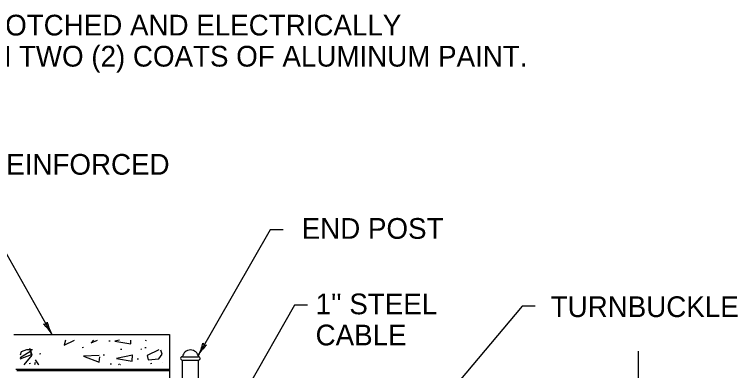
# Model space of a CAD drawing. Extents: x 1007 to 1035.5, y 1000.5 to 1021.5.
# Drawn here: x 1022.24 to 1029.21, y 1007.48 to 1010.92 of the extents above; entities that cross this region are included whole.
import ezdxf

# ---------------------------------------------------------------- set-up
doc = ezdxf.new("R2010")
doc.units = 0
doc.layers.add('Level 1', color=7, linetype='Continuous')

msp = doc.modelspace()

# ---------------------------------------------------------------- linework, layer by layer
at = {"layer": 'Level 1'}
for p, q in [((1021.8767, 1009.1045), (1022.5988, 1007.834)), ((1024.7021, 1008.8423), (1024.0098, 1007.6315)), ((1024.8271, 1008.8423), (1024.7021, 1008.8423)), ((1024.9392, 1008.1149), (1024.2774, 1006.9576)), ((1025.0642, 1008.1149), (1024.9392, 1008.1149)), ((1027.1343, 1008.1046), (1025.3701, 1006.0195)), ((1027.2593, 1008.1046), (1027.1343, 1008.1046)), ((1022.2319, 1007.834), (1023.7319, 1007.834)), ((1023.7319, 1007.834), (1023.7319, 1001.834)), ((1028.2528, 1007.6734), (1028.2528, 1006.6693)), ((1023.8569, 1007.6181), (1024.0133, 1007.6181)), ((1023.8569, 1007.5852), (1024.0133, 1007.5852)), ((1023.8569, 1007.3782), (1023.8569, 1007.5852)), ((1024.013, 1007.2221), (1024.013, 1007.5852)), ((1022.2503, 1007.4979), (1023.7319, 1007.4979)), ((1022.2623, 1007.4852), (1023.7319, 1007.4852))]:
    msp.add_line(p, q, dxfattribs=at)
for points in [[(1022.7311, 1007.7781), (1022.7168, 1007.73)], [(1022.7168, 1007.73), (1022.8163, 1007.7781)], [(1022.9991, 1007.7781), (1022.9761, 1007.7524)], [(1022.9761, 1007.7524), (1023.0403, 1007.7781)], [(1023.1618, 1007.7694), (1023.1489, 1007.7678)], [(1023.2518, 1007.7781), (1023.2049, 1007.7684)], [(1023.2049, 1007.7684), (1023.3586, 1007.7412)], [(1023.3586, 1007.7412), (1023.3595, 1007.7781)], [(1023.4993, 1007.7781), (1023.509, 1007.7733)], [(1023.509, 1007.7733), (1023.5088, 1007.7781)], [(1022.4036, 1007.6763), (1022.2928, 1007.6079)], [(1022.354, 1007.6843), (1022.3044, 1007.6651)], [(1022.4133, 1007.6858), (1022.354, 1007.6843)], [(1022.4036, 1007.6394), (1022.386, 1007.6987)], [(1022.4084, 1007.6331), (1022.3892, 1007.6874)], [(1022.9026, 1007.7066), (1022.8898, 1007.705)], [(1023.2718, 1007.6893), (1023.2589, 1007.6878)], [(1023.4626, 1007.6938), (1023.4562, 1007.6891)], [(1023.5073, 1007.705), (1023.4945, 1007.7034)], [(1023.6306, 1007.6833), (1023.517, 1007.6306), (1023.5282, 1007.5889), (1023.629, 1007.5969), (1023.6626, 1007.6433), (1023.6482, 1007.6802)], [(1022.3044, 1007.6651), (1022.2928, 1007.6327)], [(1022.2928, 1007.5982), (1022.4036, 1007.6394)], [(1022.3323, 1007.539), (1022.4084, 1007.6331)], [(1022.4913, 1007.6462), (1022.4785, 1007.6445)], [(1023.0545, 1007.6314), (1022.9041, 1007.6251), (1023.0561, 1007.5674), (1023.0625, 1007.6171)], [(1023.1068, 1007.6343), (1023.094, 1007.6328)], [(1023.3759, 1007.6339), (1023.2207, 1007.6019), (1023.3743, 1007.5747), (1023.3759, 1007.6355)], [(1022.3932, 1007.5519), (1022.3803, 1007.5503)], [(1022.4373, 1007.561), (1022.4302, 1007.539)], [(1022.4724, 1007.5403), (1022.442, 1007.5883)], [(1022.4719, 1007.539), (1022.4724, 1007.5403)], [(1023.1735, 1007.5479), (1023.1608, 1007.5463)], [(1023.2522, 1007.539), (1023.2429, 1007.5496)], [(1023.2589, 1007.54), (1023.2584, 1007.539)], [(1023.4328, 1007.5951), (1023.4199, 1007.5935)], [(1023.5623, 1007.5519), (1023.5495, 1007.5503)], [(1023.6676, 1007.5622), (1023.6673, 1007.5621)]]:
    msp.add_lwpolyline(points, dxfattribs=at)
for centre, radius, start, end in [((1022.5253, 1007.9633), 0.0313, 258.38615, 340.50284), ((1022.9386, 1008.0272), 0.3909, 190.95871, 209.60544), ((1022.2589, 1007.6408), 0.3909, 29.61155, 48.28034), ((1022.2589, 1007.6408), 0.3909, 29.59933, 29.61155), ((1023.6704, 1007.8256), 0.3909, 330.23813, 348.90692), ((1024.0836, 1007.7605), 0.0313, 199.01273, 281.12943), ((1023.9351, 1007.6049), 0.0793, 9.57369, 170.42581), ((1024.3491, 1007.4374), 0.3909, 131.58529, 150.23202), ((1023.857, 1007.6016), 0.0165, 89.85495, 270.14505), ((1023.6704, 1007.8256), 0.3909, 330.22591, 330.23813), ((1024.0132, 1007.6016), 0.0165, 270.14505, 89.85495)]:
    msp.add_arc(centre, radius, start, end, dxfattribs=at)

# ---------------------------------------------------------------- texts
for s, p in [('WATER GATES SHALL HAVE HEAVY PRESSED STEEL CORNERS SECURELY RIVETED OR SHALL BE MACHINE NOTCHED AND ELECTRICALLY', (1007.6583, 1010.7178)), ('WELDED SO AS TO BE RIGID AND WATER TIGHT.  ALL WELDED JOINTS SHALL BE CLEANED AND PAINTED WITH TWO (2) COATS OF ALUMINUM PAINT.', (1007.6583, 1010.4178)), ("2'-0''x2'-0'' CLASS ''A'' REINFORCED", (1019.2698, 1009.3745)), ('END POST', (1025.0073, 1008.7561)), ("1'' STEEL", (1025.1414, 1008.0278)), ('TURNBUCKLE', (1027.4078, 1008.0009)), ('CABLE', (1025.1414, 1007.7278))]:
    msp.add_text(s, height=0.2, dxfattribs=at).set_placement(p)

doc.saveas('drawing.dxf')
